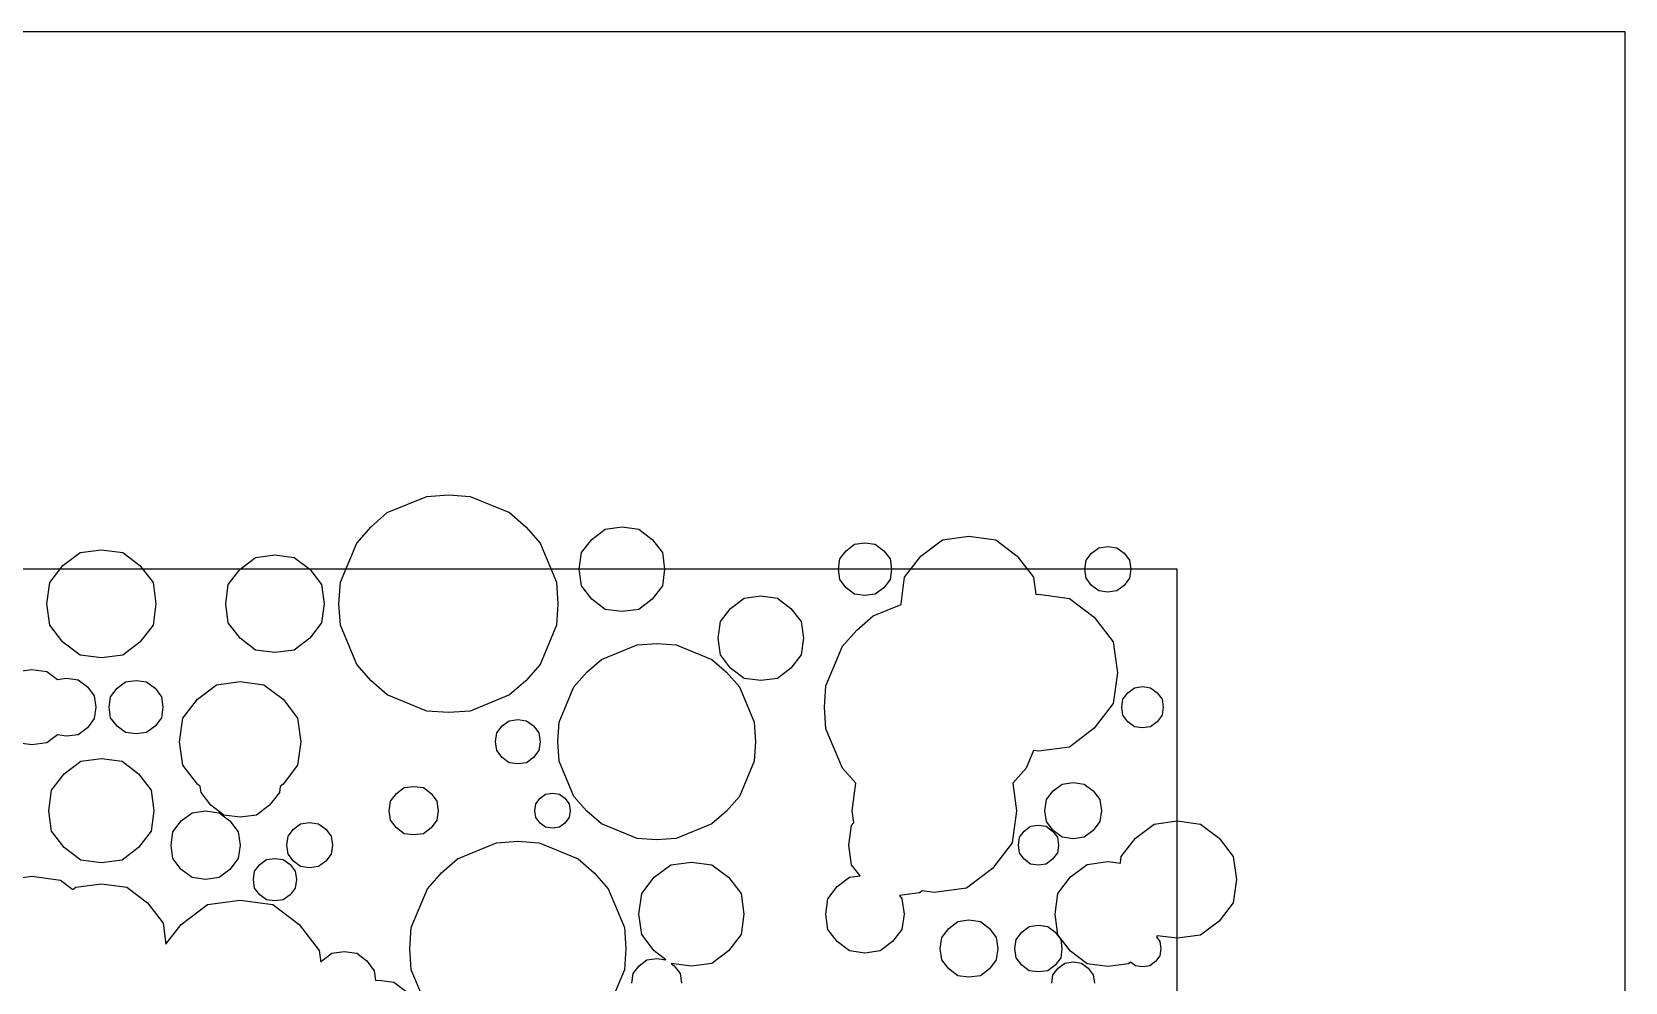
# Model space of a CAD drawing. Extents: x 58 to 158, y 90 to 190.
# Drawn here: x 122.37 to 157.95, y 168.48 to 189.7 of the extents above; entities that cross this region are included whole.
import ezdxf

# ---------------------------------------------------------------- set-up
doc = ezdxf.new("R2010")
doc.units = 0
doc.layers.get('0').update_dxf_attribs({"linetype": 'CONTINUOUS'})

msp = doc.modelspace()

# ---------------------------------------------------------------- linework, layer by layer
at = {"color": 7}
for p, q in [((157.951, 189.701), (57.9508, 189.701)), ((157.951, 89.7008), (157.951, 189.701)), ((147.95, 177.701), (70.4494, 177.701)), ((147.95, 100.7), (147.95, 177.701))]:
    msp.add_line(p, q, dxfattribs=at)
at = {"color": 132}
for p, q in [((130.31, 178.965), (131.192, 179.328)), ((131.192, 179.328), (131.676, 179.36)), ((131.676, 179.36), (132.158, 179.328)), ((132.158, 179.328), (133.04, 178.965)), ((129.946, 178.647), (130.31, 178.965)), ((133.04, 178.965), (133.404, 178.647)), ((129.628, 178.286), (129.946, 178.647)), ((133.404, 178.647), (133.724, 178.286)), ((129.263, 177.41), (129.628, 178.286)), ((133.724, 178.286), (134.089, 177.41)), ((129.23, 176.93), (129.263, 177.41)), ((134.089, 177.41), (134.12, 176.93)), ((129.263, 176.45), (129.23, 176.93)), ((134.12, 176.93), (134.089, 176.45)), ((129.628, 175.574), (129.263, 176.45)), ((134.089, 176.45), (133.724, 175.574)), ((129.946, 175.212), (129.628, 175.574)), ((133.724, 175.574), (133.404, 175.212)), ((130.31, 174.895), (129.946, 175.212)), ((133.404, 175.212), (133.04, 174.895)), ((131.192, 174.533), (130.31, 174.895)), ((133.04, 174.895), (132.158, 174.533)), ((131.676, 174.501), (131.192, 174.533)), ((132.158, 174.533), (131.676, 174.501)), ((133.029, 174.319), (133.225, 174.345)), ((133.225, 174.345), (133.42, 174.319)), ((132.727, 173.851), (132.753, 174.045)), ((132.753, 174.045), (132.873, 174.201)), ((132.873, 174.201), (133.029, 174.319)), ((133.42, 174.319), (133.578, 174.201)), ((133.578, 174.201), (133.697, 174.045)), ((133.697, 174.045), (133.724, 173.851)), ((132.753, 173.656), (132.727, 173.851)), ((132.873, 173.501), (132.753, 173.656)), ((133.697, 173.656), (133.578, 173.501)), ((133.724, 173.851), (133.697, 173.656)), ((133.029, 173.381), (132.873, 173.501)), ((133.225, 173.354), (133.029, 173.381)), ((133.42, 173.381), (133.225, 173.354)), ((133.578, 173.501), (133.42, 173.381)), ((144.478, 169.599), (144.643, 169.726)), ((144.643, 169.726), (144.85, 169.753)), ((144.85, 169.753), (145.057, 169.726)), ((145.057, 169.726), (145.222, 169.599)), ((144.323, 169.23), (144.351, 169.435)), ((144.351, 169.435), (144.478, 169.599)), ((145.222, 169.599), (145.349, 169.435)), ((145.349, 169.435), (145.376, 169.23)), ((144.351, 169.025), (144.323, 169.23)), ((144.478, 168.861), (144.351, 169.025)), ((145.349, 169.025), (145.222, 168.861)), ((145.376, 169.23), (145.349, 169.025)), ((144.643, 168.735), (144.478, 168.861)), ((144.85, 168.708), (144.643, 168.735)), ((145.057, 168.735), (144.85, 168.708)), ((145.222, 168.861), (145.057, 168.735))]:
    msp.add_line(p, q, dxfattribs=at)
at = {"color": 183}
for p, q in [((135.177, 178.595), (135.551, 178.645)), ((135.551, 178.645), (135.923, 178.595)), ((134.65, 178.072), (134.877, 178.369)), ((134.877, 178.369), (135.177, 178.595)), ((135.923, 178.595), (136.223, 178.369)), ((136.223, 178.369), (136.452, 178.072)), ((134.598, 177.701), (134.65, 178.072)), ((136.452, 178.072), (136.502, 177.701)), ((134.65, 177.329), (134.598, 177.701)), ((136.502, 177.701), (136.452, 177.329)), ((134.877, 177.031), (134.65, 177.329)), ((136.452, 177.329), (136.223, 177.031)), ((135.177, 176.805), (134.877, 177.031)), ((136.223, 177.031), (135.923, 176.805)), ((135.551, 176.755), (135.177, 176.805)), ((135.923, 176.805), (135.551, 176.755)), ((146.848, 174.945), (146.994, 175.055)), ((146.994, 175.055), (147.175, 175.08)), ((147.175, 175.08), (147.356, 175.055)), ((147.356, 175.055), (147.502, 174.945)), ((146.713, 174.619), (146.738, 174.8)), ((146.738, 174.8), (146.848, 174.945)), ((147.502, 174.945), (147.613, 174.8)), ((147.613, 174.8), (147.638, 174.619)), ((146.738, 174.44), (146.713, 174.619)), ((146.848, 174.296), (146.738, 174.44)), ((147.613, 174.44), (147.502, 174.296)), ((147.638, 174.619), (147.613, 174.44)), ((146.994, 174.185), (146.848, 174.296)), ((147.175, 174.161), (146.994, 174.185)), ((147.356, 174.185), (147.175, 174.161)), ((147.502, 174.296), (147.356, 174.185)), ((123.095, 173.135), (123.464, 173.415)), ((123.464, 173.415), (123.926, 173.477)), ((123.926, 173.477), (124.386, 173.415)), ((124.386, 173.415), (124.755, 173.135)), ((122.812, 172.767), (123.095, 173.135)), ((124.755, 173.135), (125.038, 172.767)), ((122.75, 172.31), (122.812, 172.767)), ((125.038, 172.767), (125.1, 172.31)), ((122.812, 171.853), (122.75, 172.31)), ((125.1, 172.31), (125.038, 171.853)), ((123.095, 171.485), (122.812, 171.853)), ((125.038, 171.853), (124.755, 171.485)), ((131.878, 171.238), (132.749, 171.595)), ((132.749, 171.595), (133.225, 171.626)), ((133.225, 171.626), (133.701, 171.595)), ((133.701, 171.595), (134.571, 171.238)), ((123.464, 171.205), (123.095, 171.485)), ((123.926, 171.143), (123.464, 171.205)), ((124.386, 171.205), (123.926, 171.143)), ((124.755, 171.485), (124.386, 171.205)), ((131.52, 170.925), (131.878, 171.238)), ((134.571, 171.238), (134.93, 170.925)), ((121.737, 170.761), (122.375, 170.846)), ((122.375, 170.846), (123.013, 170.761)), ((131.204, 170.568), (131.52, 170.925)), ((134.93, 170.925), (135.245, 170.568)), ((123.013, 170.761), (123.289, 170.551)), ((123.289, 170.551), (123.354, 170.6)), ((123.354, 170.6), (123.926, 170.677)), ((123.926, 170.677), (124.496, 170.6)), ((124.496, 170.6), (124.955, 170.252)), ((130.845, 169.704), (131.204, 170.568)), ((135.245, 170.568), (135.606, 169.704)), ((124.955, 170.252), (125.303, 169.798)), ((125.707, 169.769), (126.294, 170.214)), ((126.294, 170.214), (127.025, 170.312)), ((127.025, 170.312), (127.757, 170.214)), ((127.757, 170.214), (128.342, 169.769)), ((125.303, 169.798), (125.368, 169.328)), ((125.368, 169.328), (125.707, 169.769)), ((128.342, 169.769), (128.79, 169.187)), ((130.813, 169.23), (130.845, 169.704)), ((135.606, 169.704), (135.637, 169.23)), ((128.79, 169.187), (128.826, 168.924)), ((128.851, 168.957), (129.073, 169.125)), ((129.073, 169.125), (129.35, 169.163)), ((129.35, 169.163), (129.628, 169.125)), ((129.628, 169.125), (129.85, 168.957)), ((130.845, 168.757), (130.813, 169.23)), ((135.637, 169.23), (135.606, 168.757)), ((128.826, 168.924), (128.851, 168.957)), ((129.85, 168.957), (130.019, 168.735)), ((130.019, 168.735), (130.05, 168.516)), ((131.204, 167.892), (130.845, 168.757)), ((135.606, 168.757), (135.245, 167.892)), ((130.05, 168.516), (130.125, 168.527)), ((130.125, 168.527), (130.456, 168.483)), ((130.456, 168.483), (130.721, 168.282))]:
    msp.add_line(p, q, dxfattribs=at)
at = {"color": 142}
for p, q in [((140.557, 178.116), (140.743, 178.258)), ((140.743, 178.258), (140.975, 178.288)), ((140.975, 178.288), (141.207, 178.258)), ((141.207, 178.258), (141.394, 178.116)), ((140.384, 177.701), (140.414, 177.931)), ((140.414, 177.931), (140.557, 178.116)), ((141.394, 178.116), (141.536, 177.931)), ((141.536, 177.931), (141.567, 177.701)), ((140.414, 177.469), (140.384, 177.701)), ((141.567, 177.701), (141.536, 177.469)), ((140.557, 177.285), (140.414, 177.469)), ((140.743, 177.143), (140.557, 177.285)), ((141.394, 177.285), (141.207, 177.143)), ((141.536, 177.469), (141.394, 177.285)), ((140.975, 177.112), (140.743, 177.143)), ((141.207, 177.143), (140.975, 177.112))]:
    msp.add_line(p, q, dxfattribs=at)
at = {"color": 242}
for p, q in [((142.226, 177.997), (142.704, 178.36)), ((142.704, 178.36), (143.299, 178.44)), ((143.299, 178.44), (143.896, 178.36)), ((143.896, 178.36), (144.374, 177.997)), ((141.861, 177.523), (142.226, 177.997)), ((144.374, 177.997), (144.739, 177.523)), ((141.781, 176.93), (141.861, 177.523)), ((144.739, 177.523), (144.792, 177.134)), ((137.749, 176.531), (137.977, 176.828)), ((137.977, 176.828), (138.277, 177.055)), ((138.277, 177.055), (138.65, 177.105)), ((138.65, 177.105), (139.023, 177.055)), ((139.023, 177.055), (139.323, 176.828)), ((139.323, 176.828), (139.551, 176.531)), ((141.158, 176.659), (141.782, 176.917)), ((141.782, 176.917), (141.781, 176.93)), ((144.792, 177.134), (144.85, 177.143)), ((144.85, 177.143), (145.542, 177.05)), ((145.542, 177.05), (146.097, 176.629)), ((137.699, 176.16), (137.749, 176.531)), ((139.551, 176.531), (139.601, 176.16)), ((140.793, 176.342), (141.158, 176.659)), ((146.097, 176.629), (146.521, 176.077)), ((137.749, 175.79), (137.699, 176.16)), ((139.601, 176.16), (139.551, 175.79)), ((140.473, 175.98), (140.793, 176.342)), ((137.977, 175.492), (137.749, 175.79)), ((139.551, 175.79), (139.323, 175.492)), ((140.106, 175.101), (140.473, 175.98)), ((146.521, 176.077), (146.614, 175.39)), ((122.043, 175.417), (122.375, 175.461)), ((122.375, 175.461), (122.707, 175.417)), ((122.707, 175.417), (122.943, 175.24)), ((138.277, 175.265), (137.977, 175.492)), ((139.323, 175.492), (139.023, 175.265)), ((122.943, 175.24), (123.15, 175.267)), ((123.15, 175.267), (123.406, 175.233)), ((123.406, 175.233), (123.612, 175.078)), ((123.612, 175.078), (123.767, 174.874)), ((138.65, 175.215), (138.277, 175.265)), ((139.023, 175.265), (138.65, 175.215)), ((140.075, 174.619), (140.106, 175.101)), ((146.614, 175.39), (146.521, 174.702)), ((123.767, 174.874), (123.802, 174.619)), ((146.521, 174.702), (146.097, 174.151)), ((123.767, 174.366), (123.612, 174.162)), ((123.802, 174.619), (123.767, 174.366)), ((140.106, 174.139), (140.075, 174.619)), ((122.943, 174.001), (122.707, 173.823)), ((123.15, 173.973), (122.943, 174.001)), ((123.406, 174.006), (123.15, 173.973)), ((123.612, 174.162), (123.406, 174.006)), ((140.473, 173.261), (140.106, 174.139)), ((146.097, 174.151), (145.542, 173.731)), ((122.375, 173.778), (122.043, 173.823)), ((122.707, 173.823), (122.375, 173.778)), ((144.741, 173.652), (144.577, 173.261)), ((144.85, 173.638), (144.741, 173.652)), ((145.542, 173.731), (144.85, 173.638)), ((140.771, 172.923), (140.473, 173.261)), ((140.688, 172.31), (140.771, 172.923)), ((144.577, 173.261), (144.279, 172.923)), ((144.279, 172.923), (144.362, 172.31)), ((145.378, 172.904), (145.626, 172.937)), ((145.626, 172.937), (145.872, 172.904)), ((144.994, 172.31), (145.028, 172.557)), ((145.028, 172.557), (145.179, 172.754)), ((145.179, 172.754), (145.378, 172.904)), ((145.872, 172.904), (146.072, 172.754)), ((146.072, 172.754), (146.224, 172.557)), ((146.224, 172.557), (146.257, 172.31)), ((140.724, 172.041), (140.688, 172.31)), ((144.362, 172.31), (144.265, 171.593)), ((145.028, 172.065), (144.994, 172.31)), ((146.257, 172.31), (146.224, 172.065)), ((140.619, 171.54), (140.678, 171.981)), ((140.678, 171.981), (140.724, 172.041)), ((145.179, 171.866), (145.028, 172.065)), ((145.378, 171.716), (145.179, 171.866)), ((146.072, 171.866), (145.872, 171.716)), ((146.224, 172.065), (146.072, 171.866)), ((140.678, 171.099), (140.619, 171.54)), ((144.265, 171.593), (143.824, 171.02)), ((145.626, 171.683), (145.378, 171.716)), ((145.872, 171.716), (145.626, 171.683)), ((140.357, 170.615), (140.632, 170.823)), ((140.632, 170.823), (140.866, 170.855)), ((140.866, 170.855), (140.678, 171.099)), ((143.824, 171.02), (143.246, 170.58)), ((140.147, 170.341), (140.357, 170.615)), ((142.194, 170.476), (141.751, 170.416)), ((142.255, 170.521), (142.194, 170.476)), ((142.525, 170.486), (142.255, 170.521)), ((143.246, 170.58), (142.525, 170.486)), ((140.101, 170), (140.147, 170.341)), ((141.751, 170.416), (141.745, 170.416)), ((141.745, 170.416), (141.803, 170.341)), ((141.803, 170.341), (141.85, 170)), ((140.147, 169.659), (140.101, 170)), ((141.85, 170), (141.803, 169.659)), ((140.357, 169.386), (140.147, 169.659)), ((140.632, 169.178), (140.357, 169.386)), ((141.593, 169.386), (141.318, 169.178)), ((141.803, 169.659), (141.593, 169.386)), ((140.975, 169.131), (140.632, 169.178)), ((141.318, 169.178), (140.975, 169.131))]:
    msp.add_line(p, q, dxfattribs=at)
at = {"color": 102}
for p, q in [((123.066, 177.785), (123.448, 178.074)), ((123.448, 178.074), (123.926, 178.138)), ((123.926, 178.138), (124.402, 178.074)), ((124.402, 178.074), (124.786, 177.785)), ((122.774, 177.405), (123.066, 177.785)), ((124.786, 177.785), (125.078, 177.405)), ((122.709, 176.93), (122.774, 177.405)), ((125.078, 177.405), (125.141, 176.93)), ((122.774, 176.456), (122.709, 176.93)), ((125.141, 176.93), (125.078, 176.456)), ((123.066, 176.076), (122.774, 176.456)), ((125.078, 176.456), (124.786, 176.076)), ((123.448, 175.785), (123.066, 176.076)), ((123.926, 175.722), (123.448, 175.785)), ((124.402, 175.785), (123.926, 175.722)), ((124.786, 176.076), (124.402, 175.785)), ((130.383, 172.524), (130.514, 172.693)), ((130.514, 172.693), (130.686, 172.824)), ((130.686, 172.824), (130.9, 172.853)), ((130.9, 172.853), (131.115, 172.824)), ((131.115, 172.824), (131.286, 172.693)), ((131.286, 172.693), (131.417, 172.524)), ((130.354, 172.31), (130.383, 172.524)), ((130.383, 172.098), (130.354, 172.31)), ((131.417, 172.524), (131.446, 172.31)), ((131.446, 172.31), (131.417, 172.098)), ((130.514, 171.927), (130.383, 172.098)), ((130.686, 171.796), (130.514, 171.927)), ((131.286, 171.927), (131.115, 171.796)), ((131.417, 172.098), (131.286, 171.927)), ((130.9, 171.768), (130.686, 171.796)), ((131.115, 171.796), (130.9, 171.768))]:
    msp.add_line(p, q, dxfattribs=at)
at = {"color": 9}
for p, q in [((127.023, 177.702), (127.369, 177.964)), ((127.369, 177.964), (127.801, 178.022)), ((127.801, 178.022), (128.23, 177.964)), ((128.23, 177.964), (128.577, 177.702)), ((126.759, 177.359), (127.023, 177.702)), ((128.577, 177.702), (128.841, 177.359)), ((126.701, 176.93), (126.759, 177.359)), ((128.841, 177.359), (128.899, 176.93)), ((126.759, 176.502), (126.701, 176.93)), ((128.899, 176.93), (128.841, 176.502)), ((127.023, 176.159), (126.759, 176.502)), ((128.841, 176.502), (128.577, 176.159)), ((127.369, 175.896), (127.023, 176.159)), ((128.577, 176.159), (128.23, 175.896)), ((127.801, 175.839), (127.369, 175.896)), ((128.23, 175.896), (127.801, 175.839)), ((136.641, 171.103), (137.1, 171.164)), ((137.1, 171.164), (137.56, 171.103)), ((135.99, 170.457), (136.271, 170.823)), ((136.271, 170.823), (136.641, 171.103)), ((137.56, 171.103), (137.928, 170.823)), ((137.928, 170.823), (138.209, 170.457)), ((135.928, 170), (135.99, 170.457)), ((138.209, 170.457), (138.271, 170)), ((135.99, 169.543), (135.928, 170)), ((138.271, 170), (138.209, 169.543)), ((136.271, 169.178), (135.99, 169.543)), ((138.209, 169.543), (137.928, 169.178)), ((136.109, 168.979), (136.325, 169.008)), ((136.531, 168.981), (136.271, 169.178)), ((136.325, 169.008), (136.531, 168.981)), ((137.928, 169.178), (137.56, 168.898)), ((135.773, 168.46), (135.801, 168.675)), ((135.801, 168.675), (135.935, 168.848)), ((135.935, 168.848), (136.109, 168.979)), ((137.1, 168.836), (136.652, 168.897)), ((136.652, 168.897), (136.715, 168.848)), ((136.715, 168.848), (136.847, 168.675)), ((136.847, 168.675), (136.878, 168.46)), ((137.56, 168.898), (137.1, 168.836))]:
    msp.add_line(p, q, dxfattribs=at)
at = {"color": 213}
for p, q in [((145.886, 177.701), (145.913, 177.901)), ((145.913, 177.901), (146.036, 178.06)), ((146.036, 178.06), (146.199, 178.183)), ((146.199, 178.183), (146.4, 178.211)), ((146.4, 178.211), (146.601, 178.183)), ((146.601, 178.183), (146.764, 178.06)), ((146.764, 178.06), (146.886, 177.901)), ((146.886, 177.901), (146.914, 177.701)), ((145.913, 177.499), (145.886, 177.701)), ((146.914, 177.701), (146.886, 177.499)), ((146.036, 177.34), (145.913, 177.499)), ((146.199, 177.217), (146.036, 177.34)), ((146.4, 177.19), (146.199, 177.217)), ((146.601, 177.217), (146.4, 177.19)), ((146.764, 177.34), (146.601, 177.217)), ((146.886, 177.499), (146.764, 177.34)), ((125.706, 172.081), (125.949, 172.265)), ((125.949, 172.265), (126.25, 172.306)), ((126.25, 172.306), (126.552, 172.265)), ((126.552, 172.265), (126.795, 172.081)), ((125.52, 171.84), (125.706, 172.081)), ((126.795, 172.081), (126.979, 171.84)), ((125.48, 171.54), (125.52, 171.84)), ((125.52, 171.239), (125.48, 171.54)), ((126.979, 171.84), (127.021, 171.54)), ((127.021, 171.54), (126.979, 171.239)), ((125.706, 171), (125.52, 171.239)), ((126.979, 171.239), (126.795, 171)), ((125.949, 170.815), (125.706, 171)), ((126.25, 170.775), (125.949, 170.815)), ((126.552, 170.815), (126.25, 170.775)), ((126.795, 171), (126.552, 170.815))]:
    msp.add_line(p, q, dxfattribs=at)
at = {"color": 15}
for p, q in [((135.093, 175.688), (135.888, 176.014)), ((135.888, 176.014), (136.325, 176.043)), ((136.325, 176.043), (136.761, 176.014)), ((136.761, 176.014), (137.557, 175.688)), ((134.476, 175.074), (134.764, 175.401)), ((134.764, 175.401), (135.093, 175.688)), ((137.557, 175.688), (137.886, 175.401)), ((137.886, 175.401), (138.175, 175.074)), ((134.147, 174.283), (134.476, 175.074)), ((138.175, 175.074), (138.504, 174.283)), ((134.118, 173.851), (134.147, 174.283)), ((138.504, 174.283), (138.533, 173.851)), ((134.147, 173.416), (134.118, 173.851)), ((138.533, 173.851), (138.504, 173.416)), ((134.476, 172.625), (134.147, 173.416)), ((138.504, 173.416), (138.175, 172.625)), ((133.628, 172.463), (133.722, 172.587)), ((133.722, 172.587), (133.846, 172.68)), ((133.846, 172.68), (134.001, 172.701)), ((134.001, 172.701), (134.155, 172.68)), ((134.155, 172.68), (134.277, 172.587)), ((134.277, 172.587), (134.372, 172.463)), ((134.764, 172.299), (134.476, 172.625)), ((138.175, 172.625), (137.886, 172.299)), ((133.608, 172.31), (133.628, 172.463)), ((133.628, 172.157), (133.608, 172.31)), ((134.372, 172.463), (134.393, 172.31)), ((134.393, 172.31), (134.372, 172.157)), ((135.093, 172.014), (134.764, 172.299)), ((137.886, 172.299), (137.557, 172.014)), ((133.722, 172.034), (133.628, 172.157)), ((133.846, 171.941), (133.722, 172.034)), ((134.001, 171.92), (133.846, 171.941)), ((134.155, 171.941), (134.001, 171.92)), ((134.277, 172.034), (134.155, 171.941)), ((134.372, 172.157), (134.277, 172.034)), ((135.888, 171.686), (135.093, 172.014)), ((137.557, 172.014), (136.761, 171.686)), ((136.325, 171.657), (135.888, 171.686)), ((136.761, 171.686), (136.325, 171.657)), ((145.15, 168.46), (145.175, 168.646)), ((145.175, 168.646), (145.289, 168.793)), ((145.289, 168.793), (145.438, 168.908)), ((145.438, 168.908), (145.626, 168.932)), ((145.626, 168.932), (145.812, 168.908)), ((145.812, 168.908), (145.96, 168.793)), ((145.96, 168.793), (146.075, 168.646)), ((146.075, 168.646), (146.1, 168.46))]:
    msp.add_line(p, q, dxfattribs=at)
at = {"color": 30}
for p, q in [((124.276, 175.043), (124.465, 175.186)), ((124.465, 175.186), (124.7, 175.218)), ((124.7, 175.218), (124.936, 175.186)), ((124.936, 175.186), (125.125, 175.043)), ((126.068, 174.8), (126.494, 175.122)), ((126.494, 175.122), (127.025, 175.194)), ((127.025, 175.194), (127.555, 175.122)), ((127.555, 175.122), (127.981, 174.8)), ((124.099, 174.619), (124.131, 174.854)), ((124.131, 174.854), (124.276, 175.043)), ((125.125, 175.043), (125.269, 174.854)), ((125.269, 174.854), (125.301, 174.619)), ((125.744, 174.377), (126.068, 174.8)), ((127.981, 174.8), (128.306, 174.377)), ((124.131, 174.385), (124.099, 174.619)), ((124.276, 174.198), (124.131, 174.385)), ((125.269, 174.385), (125.125, 174.198)), ((125.301, 174.619), (125.269, 174.385)), ((125.673, 173.851), (125.744, 174.377)), ((128.306, 174.377), (128.378, 173.851)), ((124.465, 174.055), (124.276, 174.198)), ((124.7, 174.023), (124.465, 174.055)), ((124.936, 174.055), (124.7, 174.023)), ((125.125, 174.198), (124.936, 174.055)), ((125.744, 173.323), (125.673, 173.851)), ((128.378, 173.851), (128.306, 173.323)), ((126.068, 172.9), (125.744, 173.323)), ((128.306, 173.323), (127.981, 172.9)), ((126.132, 172.853), (126.068, 172.9)), ((126.15, 172.719), (126.132, 172.853)), ((126.372, 172.431), (126.15, 172.719)), ((127.901, 172.719), (127.678, 172.431)), ((127.919, 172.853), (127.901, 172.719)), ((127.981, 172.9), (127.919, 172.853)), ((126.662, 172.211), (126.372, 172.431)), ((127.025, 172.163), (126.662, 172.211)), ((127.387, 172.211), (127.025, 172.163)), ((127.678, 172.431), (127.387, 172.211)), ((128.093, 171.739), (128.214, 171.898)), ((128.214, 171.898), (128.375, 172.02)), ((128.375, 172.02), (128.575, 172.047)), ((128.575, 172.047), (128.775, 172.02)), ((128.775, 172.02), (128.936, 171.898)), ((128.936, 171.898), (129.057, 171.739)), ((128.065, 171.54), (128.093, 171.739)), ((128.093, 171.341), (128.065, 171.54)), ((129.057, 171.739), (129.085, 171.54)), ((129.085, 171.54), (129.057, 171.341)), ((128.214, 171.183), (128.093, 171.341)), ((128.375, 171.06), (128.214, 171.183)), ((128.936, 171.183), (128.775, 171.06)), ((129.057, 171.341), (128.936, 171.183)), ((128.575, 171.034), (128.375, 171.06)), ((128.775, 171.06), (128.575, 171.034)), ((142.846, 169.682), (143.047, 169.835)), ((143.047, 169.835), (143.299, 169.87)), ((143.299, 169.87), (143.553, 169.835)), ((143.553, 169.835), (143.754, 169.682)), ((142.657, 169.23), (142.692, 169.481)), ((142.692, 169.481), (142.846, 169.682)), ((143.754, 169.682), (143.909, 169.481)), ((143.909, 169.481), (143.943, 169.23)), ((142.692, 168.979), (142.657, 169.23)), ((143.943, 169.23), (143.909, 168.979)), ((142.846, 168.778), (142.692, 168.979)), ((143.047, 168.625), (142.846, 168.778)), ((143.754, 168.778), (143.553, 168.625)), ((143.909, 168.979), (143.754, 168.778)), ((143.299, 168.592), (143.047, 168.625)), ((143.553, 168.625), (143.299, 168.592))]:
    msp.add_line(p, q, dxfattribs=at)
at = {"color": 52}
for p, q in [((144.427, 171.715), (144.534, 171.854)), ((144.534, 171.854), (144.675, 171.961)), ((144.675, 171.961), (144.85, 171.985)), ((144.85, 171.985), (145.026, 171.961)), ((145.026, 171.961), (145.167, 171.854)), ((145.167, 171.854), (145.274, 171.715)), ((147.017, 171.697), (147.432, 172.011)), ((147.432, 172.011), (147.95, 172.081)), ((147.95, 172.081), (148.467, 172.011)), ((148.467, 172.011), (148.883, 171.697)), ((144.403, 171.54), (144.427, 171.715)), ((144.427, 171.366), (144.403, 171.54)), ((145.274, 171.715), (145.298, 171.54)), ((145.298, 171.54), (145.274, 171.366)), ((146.701, 171.285), (147.017, 171.697)), ((148.883, 171.697), (149.2, 171.285)), ((127.462, 171.105), (127.612, 171.22)), ((127.612, 171.22), (127.801, 171.245)), ((127.801, 171.245), (127.988, 171.22)), ((127.988, 171.22), (128.138, 171.105)), ((144.534, 171.225), (144.427, 171.366)), ((144.675, 171.119), (144.534, 171.225)), ((145.167, 171.225), (145.026, 171.119)), ((145.274, 171.366), (145.167, 171.225)), ((145.937, 171.111), (146.4, 171.173)), ((146.4, 171.173), (146.681, 171.136)), ((146.681, 171.136), (146.701, 171.285)), ((149.2, 171.285), (149.269, 170.771)), ((127.322, 170.771), (127.347, 170.957)), ((127.347, 170.957), (127.462, 171.105)), ((128.138, 171.105), (128.253, 170.957)), ((128.253, 170.957), (128.279, 170.771)), ((144.85, 171.096), (144.675, 171.119)), ((145.026, 171.119), (144.85, 171.096)), ((145.282, 170.46), (145.565, 170.83)), ((145.565, 170.83), (145.937, 171.111)), ((127.347, 170.583), (127.322, 170.771)), ((127.462, 170.434), (127.347, 170.583)), ((127.612, 170.32), (127.462, 170.434)), ((128.138, 170.434), (127.988, 170.32)), ((128.253, 170.583), (128.138, 170.434)), ((128.279, 170.771), (128.253, 170.583)), ((145.22, 170), (145.282, 170.46)), ((149.269, 170.771), (149.2, 170.255)), ((127.801, 170.295), (127.612, 170.32)), ((127.988, 170.32), (127.801, 170.295)), ((149.2, 170.255), (148.883, 169.843)), ((145.282, 169.54), (145.22, 170)), ((148.883, 169.843), (148.467, 169.529)), ((145.565, 169.171), (145.282, 169.54)), ((147.502, 169.519), (147.483, 169.495)), ((147.483, 169.495), (147.564, 169.39)), ((147.95, 169.46), (147.502, 169.519)), ((147.564, 169.39), (147.585, 169.23)), ((148.467, 169.529), (147.95, 169.46)), ((145.937, 168.89), (145.565, 169.171)), ((147.564, 169.07), (147.465, 168.942)), ((147.585, 169.23), (147.564, 169.07)), ((146.4, 168.827), (145.937, 168.89)), ((146.863, 168.89), (146.4, 168.827)), ((146.909, 168.924), (146.863, 168.89)), ((147.014, 168.844), (146.909, 168.924)), ((147.175, 168.822), (147.014, 168.844)), ((147.336, 168.844), (147.175, 168.822)), ((147.465, 168.942), (147.336, 168.844))]:
    msp.add_line(p, q, dxfattribs=at)

doc.saveas('drawing.dxf')
